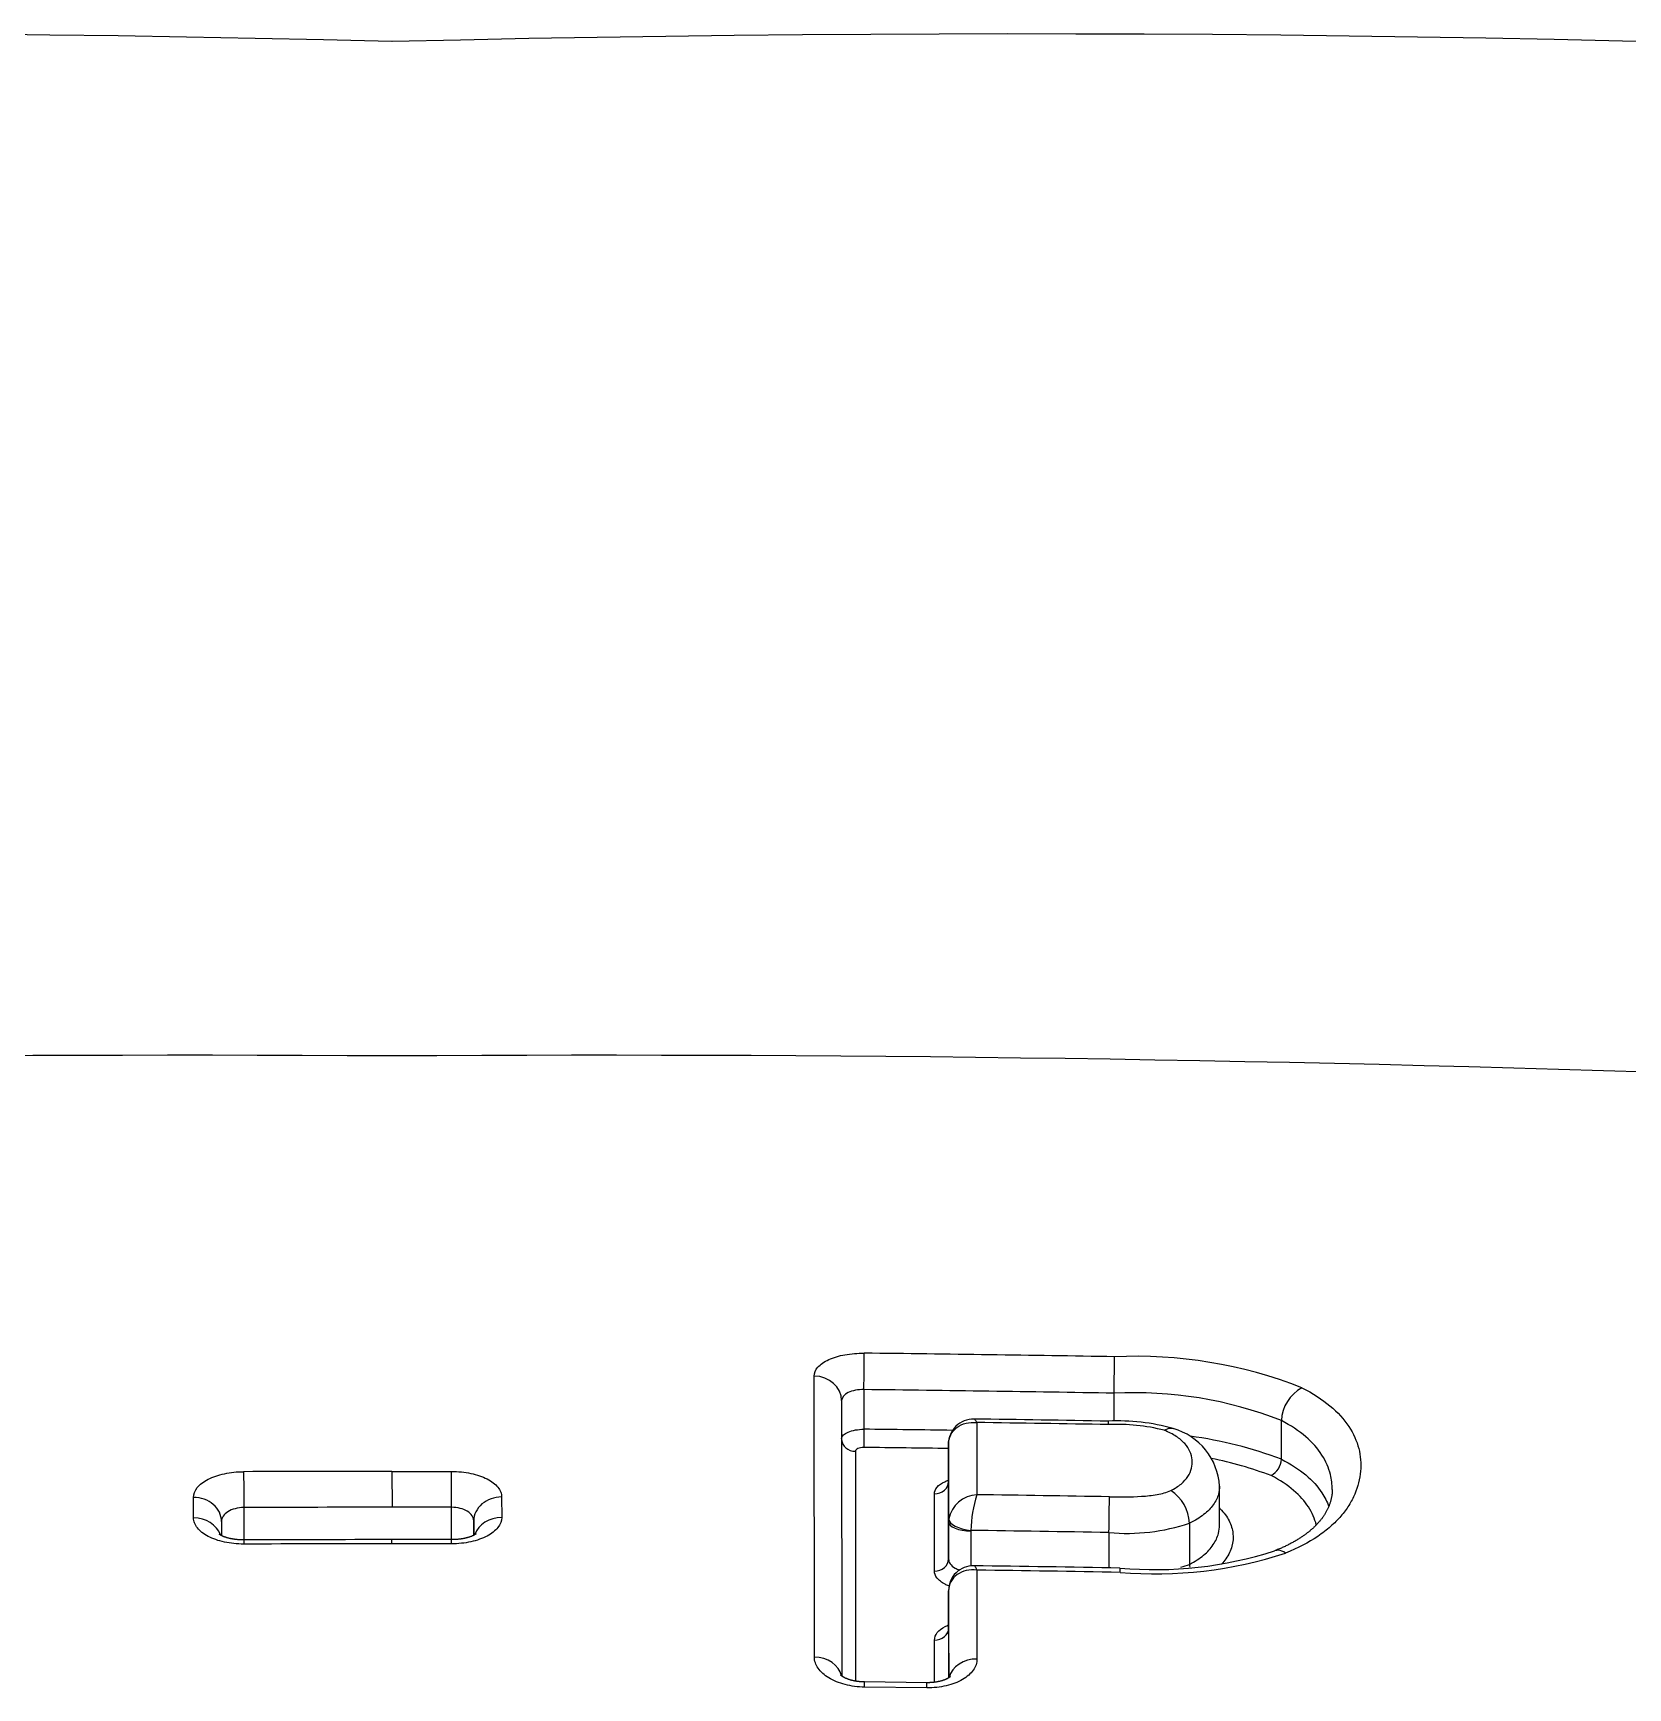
# Model space of a CAD drawing. Header units: millimetres. Extents: x 976 to 9349, y -1578 to 2211.
# Drawn here: x 2937.778 to 2938.351, y 1375.26 to 1375.854 of the extents above; entities that cross this region are included whole.
import ezdxf

# ---------------------------------------------------------------- set-up
doc = ezdxf.new("R2010")
doc.units = ezdxf.units.MM
doc.layers.add('Wbudowane', color=175, linetype='Continuous')

# ---------------------------------------------------------------- blocks, each defined once
blk = doc.blocks.new('Z$W@#21058')
for p, q in [((20.01176, 143.22042), (20.01165, 143.32138)), ((20.02154, 143.31255), (20.02164, 143.21359)), ((20.02953, 143.3165), (20.02953, 143.30226)), ((20.1194, 143.30514), (20.1194, 143.31521)), ((20.07008, 143.30468), (20.07011, 143.27875)), ((20.17954, 143.30539), (20.17954, 143.3054)), ((20.17954, 143.2915), (20.17954, 143.30539)), ((20.02648, 143.29436), (20.02656, 143.21178)), ((20.05996, 143.26911), (20.05993, 143.29688)), ((20.05993, 143.29688), (20.05993, 143.29679)), ((20.05993, 143.29679), (20.05993, 143.28346)), ((20.17954, 143.29149), (20.17954, 143.2915)), ((19.86, 143.28714), (19.88138, 143.28713)), ((19.86, 143.28714), (19.86001, 143.27425)), ((20.05993, 143.28346), (20.05996, 143.25565)), ((19.78871, 143.27042), (19.7887, 143.27779)), ((19.8994, 143.27794), (19.89941, 143.27057)), ((20.05488, 143.25135), (20.05485, 143.27908)), ((20.15732, 143.26785), (20.15732, 143.28179)), ((19.80675, 143.27414), (19.80675, 143.26251)), ((19.88137, 143.27424), (19.86001, 143.27425)), ((19.88137, 143.26261), (19.88137, 143.27424)), ((19.79875, 143.26918), (19.79876, 143.26405)), ((19.88938, 143.26932), (19.88938, 143.26417)), ((19.88938, 143.26418), (19.88938, 143.26932)), ((20.05996, 143.25565), (20.05996, 143.26911)), ((20.06797, 143.26593), (20.06796, 143.26573)), ((20.06796, 143.26573), (20.06796, 143.25317)), ((20.11757, 143.26516), (20.11757, 143.25247)), ((20.14652, 143.26853), (20.14652, 143.26852)), ((20.14652, 143.26852), (20.14652, 143.25374)), ((19.86, 143.26113), (19.86, 143.26262)), ((19.88141, 143.26112), (19.86, 143.26113)), ((20.14652, 143.25373), (20.14652, 143.25374)), ((20.07014, 143.25166), (20.07017, 143.21972)), ((20.05998, 143.24427), (20.05998, 143.24408)), ((20.06001, 143.21298), (20.05998, 143.24427)), ((20.05998, 143.24408), (20.05998, 143.23078)), ((20.05998, 143.23078), (20.06, 143.21297)), ((20.05493, 143.21138), (20.05491, 143.22655)), ((20.05215, 143.21121), (20.02977, 143.21148)), ((20.05217, 143.20935), (20.02978, 143.20962))]:
    blk.add_line(p, q)
for centre, radius, start, end in [((19.62335, 134.6477), 9.15614, 88.519276, 108.162448), ((20.08536, 134.57068), 9.23285, 71.919951, 91.398326), ((19.78609, 131.71162), 11.725, 89.638845, 99.720501), ((19.93395, 131.71214), 11.72448, 80.27926, 90.361369), ((19.86433, 128.71244), 14.61809, 88.999437, 89.351969), ((20.12711, 143.16446), 0.16402, 68.61959, 92.6289), ((19.86433, 128.72345), 14.59399, 88.998563, 89.35141), ((20.12664, 143.17033), 0.14506, 68.61405, 92.86031), ((20.19375, 143.30471), 0.01423, 118.7381, 177.22071), ((19.86432, 128.68758), 14.61562, 89.227445, 89.3523), ((20.06888, 143.29698), 0.00895, 88.58562, 180.26009), ((19.87004, 128.94352), 14.36379, 89.013289, 89.205933), ((19.86442, 128.58492), 14.7212, 89.015302, 89.199527), ((20.12086, 143.23219), 0.07308, 74.31565, 92.72091), ((20.12058, 143.23624), 0.06778, 75.60359, 92.67712), ((20.13446, 143.28049), 0.02289, 3.26234, 74.24422), ((19.8643, 128.69112), 14.60555, 89.232546, 89.352016), ((20.12664, 143.15133), 0.14981, 69.32256, 82.26179), ((20.12639, 143.15422), 0.14039, 69.36887, 78.48097), ((20.17234, 143.2919), 0.00721, 299.1727, 356.74216), ((19.86407, 128.4943), 14.79284, 90.015783, 90.222222), ((20.07068, 143.26788), 0.01088, 92.99736, 168.40876), ((20.11438, 143.26478), 0.04642, 162.48317, 178.58135), ((19.86438, 128.48883), 14.79135, 89.018485, 89.203055), ((20.13183, 143.26784), 0.01471, 2.6959, 57.2261), ((19.86405, 128.49733), 14.77692, 90.015698, 90.222207), ((20.06757, 143.26911), 0.00761, 172.74506, 179.9921), ((19.86438, 128.4925), 14.77483, 89.018124, 89.210472), ((20.12395, 143.33642), 0.07155, 264.88226, 288.39278), ((19.86821, 127.24973), 16.01289, 90.029397, 90.219997), ((19.8643, 128.47151), 14.78961, 90.016664, 90.223042), ((19.86264, 130.21566), 13.04696, 89.917598, 90.011609), ((20.13409, 143.39221), 0.14036, 264.86972, 287.81855), ((20.06883, 143.24438), 0.00885, 88.56482, 180.26189), ((19.87449, 129.09627), 14.15829, 89.00016, 89.212595), ((20.1343, 143.39974), 0.14943, 265.10879, 288.22111), ((20.12396, 143.31727), 0.06743, 286.79137, 289.55069), ((20.15395, 143.25414), 0.00744, 183.19689, 191.21164), ((19.8644, 128.44949), 14.8036, 89.004648, 89.203698)]:
    blk.add_arc(centre, radius, start, end)
for centre, major_axis, ratio, start_param, end_param in [((20.02953, 143.32073), (-0.00011, -0.01), 0.005881, 1.134501, 2.662121), ((20.11939, 143.31944), (-0.00017, -0.01), 0.008753, 1.134546, 2.66241), ((20.01154, 143.31255), (-0.01, -0.00001), 0.883626, 3.140536, 4.69999), ((20.02954, 143.30015), (-0.00006, -0.005), 0.005874, 4.276093, 5.797003), ((20.11722, 143.29518), (-0.00017, -0.01), 0.008621, 2.639021, 3.141582), ((20.02654, 143.29878), (0.005, 0.00001), 0.88348, 3.20419, 4.698852), ((19.80674, 143.27837), (0.00004, -0.01), 0.001206, 3.664661, 5.14872), ((19.88137, 143.27847), (0.00001, 0.01), 0.001149, 4.276058, 5.760133), ((20.05493, 143.28346), (0.005, 0.00001), 0.876482, 4.69682, 6.282158), ((19.78875, 143.26917), (-0.01, -0.00001), 0.861091, 3.14062, 4.716761), ((19.89938, 143.26932), (0.01, 0.00001), 0.861106, 1.566951, 3.14062), ((20.11756, 143.26939), (-0.00017, -0.01), 0.008593, 1.134543, 2.610999), ((19.78876, 143.26186), (-0.01, -0.00001), 0.856703, 3.427015, 4.716773), ((19.89938, 143.26201), (0.01, 0.00001), 0.85672, 1.566972, 2.856245), ((20.06796, 143.26911), (0.008, 0), 0.422618, 3.142138, 4.712935), ((20.06797, 143.26931), (0.00794, -0.00097), 0.420013, 3.203765, 4.764046), ((19.80677, 143.25251), (0.00004, -0.01), 0.001212, 3.141439, 3.694936), ((19.88139, 143.25261), (-0.00001, -0.01), 0.001143, 2.588275, 3.141796), ((20.05496, 143.25565), (0.005, 0.00001), 0.861404, 4.696982, 6.282212), ((20.05498, 143.23078), (0.005, 0.00001), 0.845548, 4.697092, 6.282259), ((20.01165, 143.21219), (-0.01, -0.00001), 0.822203, 3.325631, 4.700407), ((20.07001, 143.2115), (0.01, 0.00001), 0.82216, 1.554511, 2.941827), ((20.02965, 143.20148), (-0.00011, -0.01), 0.005839, 2.521212, 3.141802), ((20.05202, 143.20122), (-0.00013, -0.01), 0.006547, 2.521189, 3.141735)]:
    blk.add_ellipse(centre, major_axis=major_axis, ratio=ratio, start_param=start_param, end_param=end_param)
for points, knots in [([(20.01165, 143.32138), (20.01165, 143.3225), (20.01213, 143.3236), (20.01392, 143.32561), (20.01525, 143.32653), (20.01774, 143.32766), (20.01867, 143.32801), (20.02063, 143.3286), (20.02166, 143.32884), (20.02384, 143.32924), (20.02499, 143.32939), (20.02729, 143.32957), (20.02847, 143.32962), (20.02966, 143.3296)], [0, 0, 0, 0, 0.25, 0.25, 0.5, 0.5, 0.625, 0.625, 0.75, 0.75, 0.875, 0.875, 1, 1, 1, 1]), ([(20.02953, 143.3165), (20.02848, 143.31653), (20.02744, 143.31645), (20.0255, 143.31609), (20.02461, 143.3158), (20.0224, 143.31471), (20.02154, 143.31366), (20.02154, 143.31255)], [0, 0, 0, 0, 0.25, 0.25, 0.5, 0.5, 1, 1, 1, 1]), ([(20.18691, 143.31719), (20.1908, 143.31521), (20.19419, 143.31301), (20.19977, 143.30835), (20.20201, 143.30588), (20.20546, 143.30068), (20.20662, 143.29804), (20.20799, 143.29268), (20.2082, 143.28995), (20.20774, 143.28443), (20.20707, 143.28169), (20.20532, 143.27761), (20.20461, 143.27626), (20.20294, 143.27361), (20.20199, 143.27231), (20.1998, 143.26977), (20.19858, 143.26853), (20.19583, 143.26611), (20.1943, 143.26492), (20.1893, 143.26154), (20.18544, 143.25954), (20.18103, 143.25781)], [0, 0, 0, 0, 0.125, 0.125, 0.25, 0.25, 0.375, 0.375, 0.5, 0.5, 0.625, 0.625, 0.6875, 0.6875, 0.75, 0.75, 0.8125, 0.8125, 0.875, 0.875, 1, 1, 1, 1]), ([(20.02155, 143.29899), (20.02168, 143.29984), (20.02252, 143.30066), (20.02462, 143.30158), (20.02551, 143.30183), (20.02744, 143.30218), (20.02848, 143.30227), (20.02953, 143.30226)], [0, 0, 0, 0, 0.4800144, 0.4800144, 0.7400072, 0.7400072, 1, 1, 1, 1]), ([(20.05993, 143.29688), (20.05993, 143.29925), (20.06105, 143.30145), (20.06391, 143.30361), (20.06502, 143.30413), (20.06747, 143.30474), (20.06877, 143.30483), (20.07008, 143.30468)], [0, 0, 0, 0, 0.5, 0.5, 0.75, 0.75, 1, 1, 1, 1]), ([(20.07008, 143.30468), (20.06982, 143.30532), (20.06956, 143.30572), (20.06924, 143.30591), (20.06917, 143.30593), (20.0691, 143.30593)], [0, 0, 0, 0, 0.782679, 0.782679, 1, 1, 1, 1]), ([(20.13743, 143.30189), (20.13821, 143.3024), (20.13899, 143.30268), (20.14002, 143.30269), (20.14033, 143.30264), (20.14062, 143.30254)], [0, 0, 0, 0, 0.687918, 0.687918, 1, 1, 1, 1]), ([(20.13979, 143.28021), (20.14123, 143.28092), (20.14245, 143.28173), (20.14449, 143.28347), (20.14529, 143.28438), (20.14654, 143.28628), (20.14698, 143.28727), (20.1475, 143.28926), (20.14759, 143.29026), (20.14741, 143.29227), (20.14714, 143.29327), (20.14625, 143.29522), (20.14564, 143.29617), (20.14399, 143.29802), (20.14297, 143.2989), (20.14052, 143.30052), (20.13907, 143.30126), (20.13743, 143.30189)], [0, 0, 0, 0, 0.125, 0.125, 0.25, 0.25, 0.375, 0.375, 0.5, 0.5, 0.625, 0.625, 0.75, 0.75, 0.875, 0.875, 1, 1, 1, 1]), ([(20.1978, 143.28062), (20.1978, 143.28243), (20.19759, 143.28423), (20.19656, 143.28837), (20.19557, 143.29071), (20.19262, 143.29532), (20.19069, 143.29752), (20.18586, 143.30167), (20.18293, 143.30363), (20.17954, 143.30539)], [0, 0, 0, 0, 0.199333, 0.199333, 0.466222, 0.466222, 0.733111, 0.733111, 1, 1, 1, 1]), ([(20.02947, 143.29573), (20.02868, 143.29574), (20.02791, 143.29559), (20.0268, 143.29509), (20.02648, 143.29473), (20.02648, 143.29436)], [0, 0, 0, 0, 0.5, 0.5, 1, 1, 1, 1]), ([(20.17954, 143.2915), (20.18292, 143.28979), (20.18583, 143.2879), (20.1907, 143.28382), (20.19261, 143.28169), (20.19513, 143.27787), (20.19596, 143.27621), (20.19656, 143.27452)], [0, 0, 0, 0, 0.367157, 0.367157, 0.734314, 0.734314, 1, 1, 1, 1]), ([(19.7887, 143.27779), (19.7887, 143.279), (19.78917, 143.28021), (19.79095, 143.28242), (19.79228, 143.28344), (19.79477, 143.28472), (19.79569, 143.28511), (19.79765, 143.28578), (19.79869, 143.28607), (19.80087, 143.28654), (19.80202, 143.28672), (19.80433, 143.28696), (19.80551, 143.28702), (19.8067, 143.28703)], [0, 0, 0, 0, 0.25, 0.25, 0.5, 0.5, 0.625, 0.625, 0.75, 0.75, 0.875, 0.875, 1, 1, 1, 1]), ([(19.88138, 143.28713), (19.88377, 143.28713), (19.88615, 143.28688), (19.89049, 143.28596), (19.8925, 143.28527), (19.89499, 143.284), (19.89574, 143.28353), (19.89704, 143.28253), (19.89759, 143.28201), (19.89849, 143.2809), (19.89883, 143.28031), (19.89929, 143.27914), (19.8994, 143.27854), (19.8994, 143.27794)], [0, 0, 0, 0, 0.25, 0.25, 0.5, 0.5, 0.625, 0.625, 0.75, 0.75, 0.875, 0.875, 1, 1, 1, 1]), ([(20.05485, 143.27908), (20.05485, 143.27991), (20.0552, 143.28072), (20.05649, 143.2822), (20.05746, 143.28288), (20.05905, 143.28362), (20.05948, 143.28379), (20.05992, 143.28395)], [0, 0, 0, 0, 0.429313, 0.429313, 0.858626, 0.858626, 1, 1, 1, 1]), ([(20.19208, 143.2679), (20.19208, 143.2679), (20.19208, 143.2679), (20.19153, 143.2701), (20.1906, 143.27227), (20.18791, 143.27642), (20.18616, 143.27842), (20.18168, 143.28223), (20.17899, 143.28401), (20.17585, 143.28561)], [0, 0, 0, 0, 0.000527, 0.000527, 0.333685, 0.333685, 0.666842, 0.666842, 1, 1, 1, 1]), ([(20.11775, 143.27801), (20.12161, 143.27795), (20.1255, 143.27793), (20.13118, 143.2783), (20.13305, 143.27849), (20.13667, 143.27913), (20.13835, 143.27957), (20.13979, 143.28021)], [0, 0, 0, 0, 0.5, 0.5, 0.75, 0.75, 1, 1, 1, 1]), ([(20.15732, 143.28179), (20.15732, 143.28084), (20.15719, 143.2799), (20.15656, 143.27766), (20.15593, 143.27636), (20.15417, 143.27389), (20.15304, 143.27271), (20.15018, 143.27047), (20.14849, 143.26944), (20.14652, 143.26852)], [0, 0, 0, 0, 0.1938139, 0.1938139, 0.4625426, 0.4625426, 0.7312713, 0.7312713, 1, 1, 1, 1]), ([(20.1978, 143.28062), (20.1978, 143.28051), (20.1978, 143.28025), (20.19778, 143.27979), (20.19775, 143.27928), (20.19769, 143.27876), (20.19762, 143.27824), (20.19753, 143.27773), (20.19742, 143.27721), (20.1973, 143.2767), (20.19716, 143.2762), (20.197, 143.27571), (20.19684, 143.27523), (20.19666, 143.27477), (20.19647, 143.27431), (20.19627, 143.27385), (20.19604, 143.27338), (20.1958, 143.27292), (20.19555, 143.27246), (20.19528, 143.272), (20.19501, 143.27157), (20.19475, 143.27117), (20.19448, 143.27078), (20.19418, 143.27036), (20.19385, 143.26993), (20.19352, 143.26951), (20.19317, 143.26909), (20.19281, 143.26868), (20.19244, 143.26827), (20.19205, 143.26787), (20.19165, 143.26747), (20.19124, 143.26707), (20.19082, 143.26667), (20.19038, 143.26628), (20.18993, 143.26589), (20.18949, 143.26553), (20.18904, 143.26517), (20.18858, 143.26482), (20.1881, 143.26445), (20.18761, 143.2641), (20.18714, 143.26377), (20.18668, 143.26346), (20.18619, 143.26314), (20.18566, 143.2628), (20.1851, 143.26246), (20.18452, 143.26212), (20.18394, 143.26179), (20.18335, 143.26146), (20.18274, 143.26114), (20.18213, 143.26082), (20.1815, 143.26051), (20.18086, 143.2602), (20.1802, 143.2599), (20.17954, 143.2596), (20.17886, 143.25931), (20.17817, 143.25902), (20.17757, 143.25878), (20.17724, 143.25865), (20.1771, 143.2586)], [0, 0, 0, 0, 0.015518, 0.040278, 0.064898, 0.089349, 0.113747, 0.138557, 0.163017, 0.18704, 0.210568, 0.233576, 0.256057, 0.27623, 0.297553, 0.318745, 0.339776, 0.360617, 0.381243, 0.401631, 0.421757, 0.437859, 0.454327, 0.473421, 0.492128, 0.510464, 0.528463, 0.546157, 0.563578, 0.580753, 0.597705, 0.614886, 0.631725, 0.648323, 0.664707, 0.680896, 0.695415, 0.71077, 0.726407, 0.742264, 0.756037, 0.769387, 0.783176, 0.798563, 0.813839, 0.829015, 0.844104, 0.859116, 0.874064, 0.888958, 0.903808, 0.918624, 0.933412, 0.948257, 0.963035, 0.977792, 0.992536, 1, 1, 1, 1]), ([(19.80673, 143.26101), (19.80434, 143.261), (19.80196, 143.26125), (19.79761, 143.2622), (19.7956, 143.26291), (19.79312, 143.26422), (19.79236, 143.2647), (19.79106, 143.26573), (19.79052, 143.26627), (19.78962, 143.26741), (19.78928, 143.268), (19.78882, 143.2692), (19.78871, 143.26981), (19.78871, 143.27042)], [0, 0, 0, 0, 0.25, 0.25, 0.5, 0.5, 0.625, 0.625, 0.75, 0.75, 0.875, 0.875, 1, 1, 1, 1]), ([(19.80675, 143.27414), (19.80568, 143.27413), (19.80463, 143.27399), (19.80268, 143.27348), (19.80179, 143.27311), (19.79959, 143.27174), (19.79875, 143.27047), (19.79875, 143.26918)], [0, 0, 0, 0, 0.25, 0.25, 0.5, 0.5, 1, 1, 1, 1]), ([(19.88938, 143.26932), (19.88937, 143.26997), (19.88917, 143.2706), (19.88838, 143.27179), (19.8878, 143.27233), (19.88559, 143.27369), (19.88351, 143.27423), (19.88137, 143.27424)], [0, 0, 0, 0, 0.25, 0.25, 0.5, 0.5, 1, 1, 1, 1]), ([(19.89941, 143.27057), (19.89941, 143.26934), (19.89894, 143.26811), (19.89716, 143.26584), (19.89583, 143.26479), (19.89335, 143.26347), (19.89242, 143.26307), (19.89046, 143.26238), (19.88943, 143.26208), (19.88724, 143.2616), (19.88609, 143.26142), (19.88378, 143.26118), (19.88261, 143.26111), (19.88141, 143.26112)], [0, 0, 0, 0, 0.25, 0.25, 0.5, 0.5, 0.625, 0.625, 0.75, 0.75, 0.875, 0.875, 1, 1, 1, 1]), ([(20.15732, 143.27398), (20.15741, 143.27389), (20.15749, 143.2738), (20.15895, 143.27232), (20.15999, 143.27088), (20.1615, 143.2679), (20.16197, 143.26636), (20.1623, 143.26329), (20.16218, 143.26175), (20.16134, 143.25868), (20.16062, 143.25717), (20.15916, 143.25507), (20.15864, 143.25442), (20.15806, 143.25379)], [0, 0, 0, 0, 0.013796, 0.013796, 0.235485, 0.235485, 0.457174, 0.457174, 0.678862, 0.678862, 0.900551, 0.900551, 1, 1, 1, 1]), ([(19.80673, 143.26251), (19.8067, 143.26251), (19.80654, 143.2625), (19.80622, 143.26251), (19.8058, 143.26252), (19.80539, 143.26254), (19.80498, 143.26256), (19.80457, 143.26259), (19.80417, 143.26263), (19.80378, 143.26268), (19.80339, 143.26273), (19.80301, 143.26279), (19.80265, 143.26285), (19.80229, 143.26291), (19.80194, 143.26299), (19.8016, 143.26306), (19.80127, 143.26315), (19.80096, 143.26323), (19.80067, 143.26331), (19.80039, 143.2634), (19.80012, 143.26349), (19.79986, 143.26358), (19.79961, 143.26367), (19.79938, 143.26377), (19.79916, 143.26386), (19.79896, 143.26395), (19.79879, 143.26403), (19.79865, 143.26411), (19.79853, 143.26417), (19.7984, 143.26424), (19.79828, 143.26432), (19.79816, 143.26439), (19.79807, 143.26445), (19.79799, 143.2645), (19.79794, 143.26455), (19.7979, 143.26458), (19.79787, 143.2646), (19.79786, 143.26461), (19.79786, 143.26461), (19.79786, 143.26461)], [0, 0, 0, 0, 0.0067829, 0.0376198, 0.0685754, 0.0995643, 0.1304759, 0.1612229, 0.1917249, 0.2219947, 0.2526925, 0.2826081, 0.3123119, 0.3419079, 0.3715028, 0.4011799, 0.4310395, 0.4611955, 0.4873146, 0.5141876, 0.5432933, 0.5721883, 0.6008286, 0.6291782, 0.6572055, 0.6848843, 0.7121955, 0.7338715, 0.7564298, 0.7798562, 0.8087143, 0.837149, 0.8650317, 0.8923155, 0.9189816, 0.9450364, 0.9705095, 0.9954503, 1, 1, 1, 1]), ([(19.89027, 143.26474), (19.89027, 143.26474), (19.89027, 143.26474), (19.89027, 143.26473), (19.89024, 143.26471), (19.89021, 143.26469), (19.89016, 143.26465), (19.8901, 143.2646), (19.89002, 143.26454), (19.88992, 143.26448), (19.88981, 143.26441), (19.88968, 143.26434), (19.88954, 143.26426), (19.88939, 143.26418), (19.88922, 143.2641), (19.88904, 143.26401), (19.88885, 143.26393), (19.88863, 143.26384), (19.88839, 143.26374), (19.88814, 143.26365), (19.88786, 143.26356), (19.88757, 143.26346), (19.88727, 143.26337), (19.88697, 143.26329), (19.88665, 143.26321), (19.88633, 143.26313), (19.88599, 143.26306), (19.88563, 143.26299), (19.88526, 143.26292), (19.88488, 143.26286), (19.88449, 143.26281), (19.8841, 143.26276), (19.88371, 143.26272), (19.88331, 143.26268), (19.88291, 143.26265), (19.88249, 143.26263), (19.88208, 143.26262), (19.88171, 143.26261), (19.8815, 143.26261), (19.8814, 143.26261)], [0, 0, 0, 0, 0.012882, 0.03803, 0.062652, 0.087498, 0.112606, 0.13801, 0.163734, 0.189789, 0.216175, 0.242877, 0.269869, 0.293801, 0.319343, 0.344336, 0.370202, 0.396865, 0.424258, 0.452291, 0.48085, 0.509803, 0.539017, 0.567375, 0.594754, 0.622944, 0.651801, 0.681197, 0.710989, 0.74102, 0.771127, 0.801196, 0.830409, 0.860213, 0.890283, 0.920548, 0.950932, 0.981359, 1, 1, 1, 1]), ([(20.14652, 143.25374), (20.14849, 143.25473), (20.15017, 143.25583), (20.15301, 143.25821), (20.15417, 143.2595), (20.15593, 143.26212), (20.15655, 143.26348), (20.15719, 143.26586), (20.15732, 143.26686), (20.15732, 143.26785)], [0, 0, 0, 0, 0.2686967, 0.2686967, 0.5373935, 0.5373935, 0.8060902, 0.8060902, 1, 1, 1, 1]), ([(20.18103, 143.25781), (20.18016, 143.2584), (20.17927, 143.25874), (20.17798, 143.25883), (20.17752, 143.25876), (20.1771, 143.2586)], [0, 0, 0, 0, 0.626942, 0.626942, 1, 1, 1, 1]), ([(20.05996, 143.25565), (20.05996, 143.25506), (20.06016, 143.25447), (20.06096, 143.25336), (20.06155, 143.25284), (20.06275, 143.25212), (20.06327, 143.25188), (20.06383, 143.25167)], [0, 0, 0, 0, 0.380359, 0.380359, 0.760718, 0.760718, 1, 1, 1, 1]), ([(20.07014, 143.25166), (20.06988, 143.25237), (20.06962, 143.25285), (20.06926, 143.25317), (20.06915, 143.25322), (20.06905, 143.25322)], [0, 0, 0, 0, 0.698695, 0.698695, 1, 1, 1, 1]), ([(20.06013, 143.24594), (20.05962, 143.24614), (20.05914, 143.24637), (20.05809, 143.24692), (20.05754, 143.24727), (20.0566, 143.248), (20.0562, 143.24839), (20.05522, 143.24961), (20.05489, 143.25047), (20.05488, 143.25135)], [0, 0, 0, 0, 0.157733, 0.157733, 0.3683, 0.3683, 0.578867, 0.578867, 1, 1, 1, 1]), ([(20.07014, 143.25166), (20.06883, 143.25182), (20.06753, 143.25176), (20.06507, 143.2512), (20.06397, 143.25071), (20.06111, 143.24867), (20.05998, 143.24656), (20.05998, 143.24427)], [0, 0, 0, 0, 0.25, 0.25, 0.5, 0.5, 1, 1, 1, 1]), ([(20.05491, 143.22655), (20.05491, 143.22747), (20.05525, 143.22838), (20.05654, 143.23002), (20.05751, 143.23078), (20.0591, 143.23161), (20.05953, 143.2318), (20.05998, 143.23198)], [0, 0, 0, 0, 0.428785, 0.428785, 0.857571, 0.857571, 1, 1, 1, 1]), ([(20.02978, 143.20962), (20.02737, 143.20965), (20.02498, 143.20997), (20.02171, 143.21082), (20.02066, 143.21117), (20.01869, 143.21198), (20.01779, 143.21243), (20.01614, 143.21344), (20.01539, 143.21399), (20.0141, 143.21516), (20.01355, 143.21577), (20.01266, 143.21705), (20.01232, 143.21772), (20.01187, 143.21905), (20.01176, 143.21973), (20.01176, 143.22042)], [0, 0, 0, 0, 0.25, 0.25, 0.375, 0.375, 0.5, 0.5, 0.625, 0.625, 0.75, 0.75, 0.875, 0.875, 1, 1, 1, 1]), ([(20.07017, 143.21972), (20.07017, 143.21835), (20.06971, 143.21699), (20.06794, 143.21448), (20.06662, 143.21332), (20.06414, 143.21187), (20.06322, 143.21143), (20.06126, 143.21067), (20.06022, 143.21035), (20.05803, 143.20984), (20.05687, 143.20964), (20.05455, 143.20939), (20.05337, 143.20934), (20.05217, 143.20935)], [0, 0, 0, 0, 0.25, 0.25, 0.5, 0.5, 0.625, 0.625, 0.75, 0.75, 0.875, 0.875, 1, 1, 1, 1]), ([(20.02977, 143.21149), (20.02971, 143.21149), (20.02953, 143.21149), (20.0292, 143.2115), (20.02881, 143.21152), (20.02841, 143.21154), (20.02801, 143.21158), (20.02762, 143.21162), (20.02724, 143.21167), (20.02686, 143.21173), (20.02649, 143.21179), (20.02613, 143.21186), (20.02578, 143.21193), (20.02543, 143.21201), (20.0251, 143.21209), (20.02477, 143.21218), (20.02445, 143.21228), (20.02415, 143.21238), (20.02387, 143.21247), (20.02361, 143.21257), (20.02335, 143.21268), (20.0231, 143.21278), (20.02286, 143.21289), (20.02264, 143.21299), (20.02243, 143.2131), (20.02224, 143.2132), (20.02207, 143.2133), (20.02193, 143.21339), (20.0218, 143.21347), (20.02167, 143.21356), (20.02155, 143.21365), (20.02144, 143.21373), (20.02136, 143.2138), (20.02129, 143.21386), (20.02124, 143.21391), (20.0212, 143.21394), (20.02118, 143.21396), (20.02117, 143.21397), (20.02117, 143.21398), (20.02117, 143.21398)], [0, 0, 0, 0, 0.01175, 0.040851, 0.070148, 0.099518, 0.128811, 0.15789, 0.186637, 0.215099, 0.2444, 0.272802, 0.301058, 0.329282, 0.357575, 0.386035, 0.414787, 0.443961, 0.469524, 0.49634, 0.524168, 0.551898, 0.579542, 0.607113, 0.634626, 0.662098, 0.689549, 0.71227, 0.736178, 0.765262, 0.794019, 0.822308, 0.850065, 0.87725, 0.903851, 0.92988, 0.955373, 0.980445, 1, 1, 1, 1]), ([(20.06056, 143.2134), (20.06056, 143.2134), (20.06056, 143.2134), (20.06055, 143.21339), (20.06054, 143.21337), (20.06051, 143.21334), (20.06047, 143.21331), (20.06041, 143.21326), (20.06033, 143.2132), (20.06025, 143.21313), (20.06014, 143.21306), (20.06002, 143.21298), (20.05989, 143.21289), (20.05975, 143.21281), (20.0596, 143.21273), (20.05944, 143.21265), (20.05926, 143.21256), (20.05906, 143.21247), (20.05883, 143.21237), (20.05859, 143.21227), (20.05834, 143.21217), (20.05806, 143.21208), (20.05779, 143.21199), (20.05751, 143.2119), (20.05722, 143.21182), (20.05692, 143.21174), (20.05659, 143.21166), (20.05626, 143.21159), (20.0559, 143.21152), (20.05554, 143.21146), (20.05517, 143.2114), (20.0548, 143.21135), (20.05443, 143.21131), (20.05405, 143.21128), (20.05366, 143.21125), (20.05327, 143.21123), (20.05287, 143.21122), (20.05249, 143.21121), (20.05227, 143.21122), (20.05215, 143.21122)], [0, 0, 0, 0, 0.00929, 0.037066, 0.061779, 0.087536, 0.113629, 0.140099, 0.166967, 0.194233, 0.221883, 0.249885, 0.278185, 0.302897, 0.326513, 0.3515, 0.377332, 0.403977, 0.43137, 0.459415, 0.487993, 0.516961, 0.546168, 0.571412, 0.598257, 0.625865, 0.654141, 0.68296, 0.71218, 0.741645, 0.771191, 0.800678, 0.829116, 0.858216, 0.887574, 0.917124, 0.946798, 0.976526, 1, 1, 1, 1])]:
    blk.add_open_spline(points, degree=3, knots=knots)
blk.add_rational_spline([(20.12156, 143.25086), (20.12157, 143.25241), (20.12154, 143.2524)], [1, 0.883671577711, 0.847140908919], degree=2)

msp = doc.modelspace()

# ---------------------------------------------------------------- block references
at = {"layer": 'Wbudowane'}
msp.add_blockref('Z$W@#21058', (2918.04731, 1232.05064), dxfattribs=at)

doc.saveas('drawing.dxf')
